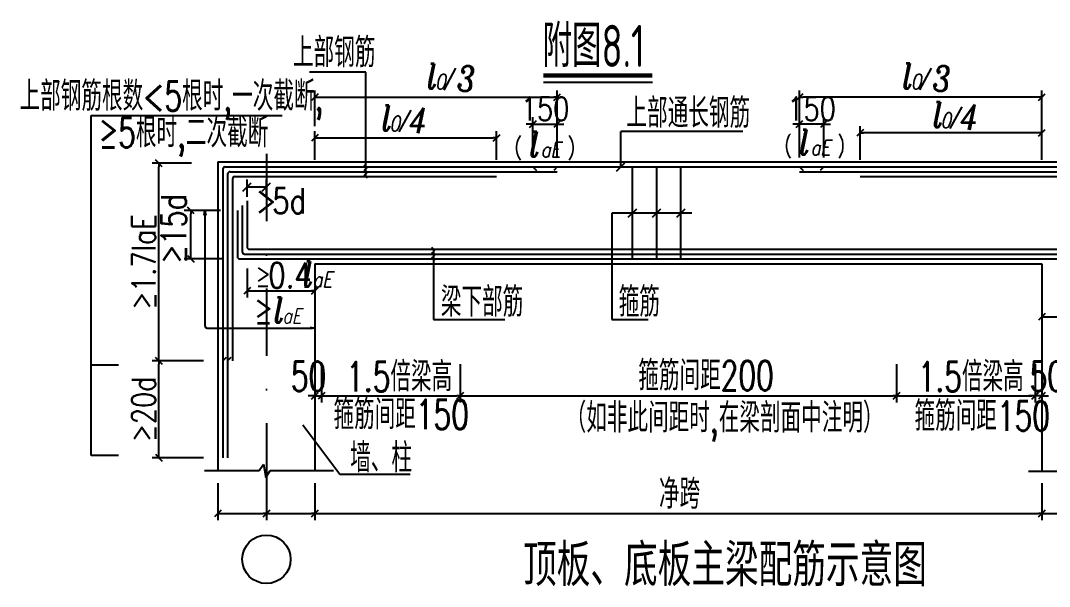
# Model space of a CAD drawing. Header units: millimetres. Extents: x -897614 to 191467, y -439928 to 101803.
# Drawn here: x -78216 to -62932, y 73849 to 82253 of the extents above; entities that cross this region are included whole.
import ezdxf

# ---------------------------------------------------------------- set-up
doc = ezdxf.new("R2010")
doc.units = ezdxf.units.MM
doc.header["$LTSCALE"] = 1000
doc.linetypes.add('DASHDOTX2', pattern=[2, 1, -0.5, 0, -0.5])
for name, color, linetype in [('05CON', 3, 'Continuous'), ('3', 3, 'Continuous'), ('DET1', 3, 'DASHDOTX2'), ('DIM', 3, 'Continuous'), ('GJ', 1, 'Continuous'), ('引线', 3, 'Continuous')]:
    doc.layers.add(name, color=color, linetype=linetype)
doc.styles.add('HZTXT', font='simplex.shx', dxfattribs={"width": 0.8, "bigfont": 'hztxt.shx'})
doc.styles.add('rom', font='italic.shx', dxfattribs={"width": 0.8, "bigfont": 'hztxt.shx'})
doc.styles.add('TSSD_Rein', font='tssdeng.shx', dxfattribs={"width": 0.75, "bigfont": 'hztxt.shx'})
doc.dimstyles.new('D50', dxfattribs={"dimscale": 0, "dimtxt": 250, "dimasz": 50, "dimexe": 100, "dimexo": 5, "dimgap": 50, "dimtad": 1, "dimdec": 4, "dimlfac": 0.1, "dimrnd": 1, "dimdsep": 46, "dimtxsty": 'HZTXT', "dimblk1": 'ZZ', "dimblk2": 'ZZ', "dimsah": 1, "dimcen": 1, "dimclrd": 3, "dimclrt": 256, "dimadec": 0, "dimazin": 0, "dimtfac": 0.00072, "dimtdec": 4, "dimtix": 1, "dimtmove": 2, "dimatfit": 3, "dimldrblk": 'ZZ', "dimfxl": 0, "dimtolj": 1, "dimarcsym": 0})

# ---------------------------------------------------------------- blocks, each defined once
blk = doc.blocks.new('Z')
at = {"layer": 'DIM', "color": 81, "linetype": 'Continuous'}
blk.add_line((-1, -1), (1, 1), dxfattribs=at)
blk = doc.blocks.new('ZZ')
blk.add_line((0, 0), (-1, 0))
at = {"layer": 'DIM'}
blk.add_blockref('Z', (0, 0), dxfattribs=at)
blk = doc.blocks.new('*D1748')
at = {"color": 0, "linetype": 'ByBlock', "lineweight": -2, "transparency": 16777216}
for p, q in [((-73844, 75383), (-73844, 74831)), ((-63044, 75383), (-63044, 74831))]:
    blk.add_line(p, q, dxfattribs=at)
at = {"color": 3, "linetype": 'ByBlock', "lineweight": -2, "transparency": 16777216}
blk.add_line((-73794, 74931), (-63094, 74931), dxfattribs=at)
at = {"layer": 'Defpoints', "color": 0, "linetype": 'ByBlock', "transparency": 16777216}
for p in [(-73844, 75388), (-63044, 75388), (-63044, 74931)]:
    blk.add_point(p, dxfattribs=at)
at = {"color": 3, "linetype": 'ByBlock', "lineweight": -2, "transparency": 16777216, "xscale": 50, "yscale": 50, "zscale": 50, "rotation": 180}
blk.add_blockref('ZZ', (-73844, 74931), dxfattribs=at)
at = {"color": 3, "linetype": 'ByBlock', "lineweight": -2, "transparency": 16777216, "xscale": 50, "yscale": 50, "zscale": 50}
blk.add_blockref('ZZ', (-63044, 74931), dxfattribs=at)
blk = doc.blocks.new('*D1749')
at = {"layer": 'Defpoints', "color": 0, "transparency": 16777216}
for p in [(-75284, 75388), (-74564, 75388), (-74564, 74931)]:
    blk.add_point(p, dxfattribs=at)
at = {"layer": 'DIM', "color": 0, "lineweight": -2, "transparency": 16777216}
for p, q in [((-75284, 75383), (-75284, 74831)), ((-74564, 75383), (-74564, 74831))]:
    blk.add_line(p, q, dxfattribs=at)
at = {"layer": 'DIM', "color": 3, "lineweight": -2, "transparency": 16777216}
blk.add_line((-75234, 74931), (-74614, 74931), dxfattribs=at)
at = {"layer": 'DIM', "color": 3, "lineweight": -2, "transparency": 16777216, "xscale": 50, "yscale": 50, "zscale": 50, "rotation": 180}
blk.add_blockref('ZZ', (-75284, 74931), dxfattribs=at)
at = {"layer": 'DIM', "color": 3, "lineweight": -2, "transparency": 16777216, "xscale": 50, "yscale": 50, "zscale": 50}
blk.add_blockref('ZZ', (-74564, 74931), dxfattribs=at)
blk = doc.blocks.new('*D1750')
at = {"layer": 'Defpoints', "color": 0, "transparency": 16777216}
for p in [(-74564, 75388), (-73844, 75388), (-73844, 74931)]:
    blk.add_point(p, dxfattribs=at)
at = {"layer": 'DIM', "color": 0, "lineweight": -2, "transparency": 16777216}
for p, q in [((-74564, 75383), (-74564, 74831)), ((-73844, 75383), (-73844, 74831))]:
    blk.add_line(p, q, dxfattribs=at)
at = {"layer": 'DIM', "color": 3, "lineweight": -2, "transparency": 16777216}
blk.add_line((-74514, 74931), (-73894, 74931), dxfattribs=at)
at = {"layer": 'DIM', "color": 3, "lineweight": -2, "transparency": 16777216, "xscale": 50, "yscale": 50, "zscale": 50, "rotation": 180}
blk.add_blockref('ZZ', (-74564, 74931), dxfattribs=at)
at = {"layer": 'DIM', "color": 3, "lineweight": -2, "transparency": 16777216, "xscale": 50, "yscale": 50, "zscale": 50}
blk.add_blockref('ZZ', (-73844, 74931), dxfattribs=at)
blk = doc.blocks.new('*D1752')
at = {"color": 0, "linetype": 'ByBlock', "lineweight": -2, "transparency": 16777216}
for p, q in [((-63044, 75383), (-63044, 74831)), ((-62324, 75383), (-62324, 74831))]:
    blk.add_line(p, q, dxfattribs=at)
at = {"color": 3, "linetype": 'ByBlock', "lineweight": -2, "transparency": 16777216}
blk.add_line((-62994, 74931), (-62374, 74931), dxfattribs=at)
at = {"layer": 'Defpoints', "color": 0, "linetype": 'ByBlock', "transparency": 16777216}
for p in [(-63044, 75388), (-62324, 75388), (-62324, 74931)]:
    blk.add_point(p, dxfattribs=at)
at = {"color": 3, "linetype": 'ByBlock', "lineweight": -2, "transparency": 16777216, "xscale": 50, "yscale": 50, "zscale": 50, "rotation": 180}
blk.add_blockref('ZZ', (-63044, 74931), dxfattribs=at)
at = {"color": 3, "linetype": 'ByBlock', "lineweight": -2, "transparency": 16777216, "xscale": 50, "yscale": 50, "zscale": 50}
blk.add_blockref('ZZ', (-62324, 74931), dxfattribs=at)
blk = doc.blocks.new('*D1753')
at = {"color": 0, "linetype": 'ByBlock', "lineweight": -2, "transparency": 16777216}
for p, q in [((-71684, 77150), (-71684, 76581)), ((-65204, 77150), (-65204, 76581))]:
    blk.add_line(p, q, dxfattribs=at)
at = {"color": 3, "linetype": 'ByBlock', "lineweight": -2, "transparency": 16777216}
blk.add_line((-71634, 76681), (-65254, 76681), dxfattribs=at)
at = {"layer": 'Defpoints', "color": 0, "linetype": 'ByBlock', "transparency": 16777216}
for p in [(-71684, 77155), (-65204, 77155), (-65204, 76681)]:
    blk.add_point(p, dxfattribs=at)
at = {"color": 3, "linetype": 'ByBlock', "lineweight": -2, "transparency": 16777216, "xscale": 50, "yscale": 50, "zscale": 50, "rotation": 180}
blk.add_blockref('ZZ', (-71684, 76681), dxfattribs=at)
at = {"color": 3, "linetype": 'ByBlock', "lineweight": -2, "transparency": 16777216, "xscale": 50, "yscale": 50, "zscale": 50}
blk.add_blockref('ZZ', (-65204, 76681), dxfattribs=at)
blk = doc.blocks.new('*D1754')
at = {"layer": 'Defpoints', "color": 0, "transparency": 16777216}
for p in [(-71144, 80513), (-73844, 80178), (-71144, 80178)]:
    blk.add_point(p, dxfattribs=at)
at = {"layer": 'DIM', "color": 0, "lineweight": -2, "transparency": 16777216}
for p, q in [((-73844, 80183), (-73844, 80613)), ((-71144, 80183), (-71144, 80613))]:
    blk.add_line(p, q, dxfattribs=at)
at = {"layer": 'DIM', "color": 3, "lineweight": -2, "transparency": 16777216}
blk.add_line((-73794, 80513), (-71194, 80513), dxfattribs=at)
at = {"layer": 'DIM', "color": 3, "lineweight": -2, "transparency": 16777216, "xscale": 50, "yscale": 50, "zscale": 50, "rotation": 180}
blk.add_blockref('ZZ', (-73844, 80513), dxfattribs=at)
at = {"layer": 'DIM', "color": 3, "lineweight": -2, "transparency": 16777216, "xscale": 50, "yscale": 50, "zscale": 50}
blk.add_blockref('ZZ', (-71144, 80513), dxfattribs=at)
blk = doc.blocks.new('*D1755')
at = {"layer": 'Defpoints', "color": 0, "transparency": 16777216}
for p in [(-70244, 81116), (-73844, 80679), (-70244, 80679)]:
    blk.add_point(p, dxfattribs=at)
at = {"layer": 'DIM', "color": 0, "lineweight": -2, "transparency": 16777216}
for p, q in [((-73844, 80684), (-73844, 81216)), ((-70244, 80684), (-70244, 81216))]:
    blk.add_line(p, q, dxfattribs=at)
at = {"layer": 'DIM', "color": 3, "lineweight": -2, "transparency": 16777216}
blk.add_line((-73794, 81116), (-70294, 81116), dxfattribs=at)
at = {"layer": 'DIM', "color": 3, "lineweight": -2, "transparency": 16777216, "xscale": 50, "yscale": 50, "zscale": 50, "rotation": 180}
blk.add_blockref('ZZ', (-73844, 81116), dxfattribs=at)
at = {"layer": 'DIM', "color": 3, "lineweight": -2, "transparency": 16777216, "xscale": 50, "yscale": 50, "zscale": 50}
blk.add_blockref('ZZ', (-70244, 81116), dxfattribs=at)
blk = doc.blocks.new('*D1756')
at = {"layer": 'Defpoints', "color": 0, "transparency": 16777216}
for p in [(-76163, 80133), (-75670, 80133), (-75492, 77201)]:
    blk.add_point(p, dxfattribs=at)
at = {"layer": 'DIM', "color": 0, "lineweight": -2, "transparency": 16777216}
for p, q in [((-75675, 80133), (-76263, 80133)), ((-75497, 77201), (-76263, 77201))]:
    blk.add_line(p, q, dxfattribs=at)
at = {"layer": 'DIM', "color": 3, "lineweight": -2, "transparency": 16777216}
blk.add_line((-76163, 77251), (-76163, 80083), dxfattribs=at)
at = {"layer": 'DIM', "color": 3, "lineweight": -2, "transparency": 16777216, "xscale": 50, "yscale": 50, "zscale": 50}
for p, rotation in [((-76163, 80133), 90), ((-76163, 77201), 270)]:
    blk.add_blockref('ZZ', p, dxfattribs=dict(at, rotation=rotation))
at = {"layer": 'DIM', "transparency": 16777216, "insert": (-76388, 78667), "char_height": 350, "attachment_point": 5, "rotation": 90, "style": 'HZTXT'}
blk.add_mtext('\\A1;≥1.7laE', dxfattribs=at)
blk = doc.blocks.new('*D1757')
at = {"layer": 'Defpoints', "color": 0, "transparency": 16777216}
for p in [(-76163, 77201), (-75670, 77201), (-75492, 75761)]:
    blk.add_point(p, dxfattribs=at)
at = {"layer": 'DIM', "color": 0, "lineweight": -2, "transparency": 16777216}
for p, q in [((-75675, 77201), (-76263, 77201)), ((-75497, 75761), (-76263, 75761))]:
    blk.add_line(p, q, dxfattribs=at)
at = {"layer": 'DIM', "color": 3, "lineweight": -2, "transparency": 16777216}
blk.add_line((-76163, 75811), (-76163, 77151), dxfattribs=at)
at = {"layer": 'DIM', "color": 3, "lineweight": -2, "transparency": 16777216, "xscale": 50, "yscale": 50, "zscale": 50}
for p, rotation in [((-76163, 77201), 90), ((-76163, 75761), 270)]:
    blk.add_blockref('ZZ', p, dxfattribs=dict(at, rotation=rotation))
at = {"layer": 'DIM', "transparency": 16777216, "insert": (-76388, 76481), "char_height": 350, "attachment_point": 5, "rotation": 90, "style": 'HZTXT'}
blk.add_mtext('\\A1;≥20d', dxfattribs=at)
blk = doc.blocks.new('*D1758')
at = {"color": 0, "linetype": 'ByBlock', "lineweight": -2, "transparency": 16777216}
for p, q in [((-73844, 77150), (-73844, 76581)), ((-73744, 77150), (-73744, 76581))]:
    blk.add_line(p, q, dxfattribs=at)
at = {"color": 3, "linetype": 'ByBlock', "lineweight": -2, "transparency": 16777216}
for p, q in [((-73894, 76681), (-73944, 76681)), ((-73844, 76681), (-73744, 76681)), ((-73694, 76681), (-73644, 76681))]:
    blk.add_line(p, q, dxfattribs=at)
at = {"layer": 'Defpoints', "color": 0, "linetype": 'ByBlock', "transparency": 16777216}
for p in [(-73844, 77155), (-73744, 77155), (-73744, 76681)]:
    blk.add_point(p, dxfattribs=at)
at = {"color": 3, "linetype": 'ByBlock', "lineweight": -2, "transparency": 16777216, "xscale": 50, "yscale": 50, "zscale": 50}
blk.add_blockref('ZZ', (-73844, 76681), dxfattribs=at)
at = {"color": 3, "linetype": 'ByBlock', "lineweight": -2, "transparency": 16777216, "xscale": 50, "yscale": 50, "zscale": 50, "rotation": 180}
blk.add_blockref('ZZ', (-73744, 76681), dxfattribs=at)
blk = doc.blocks.new('*D1759')
at = {"color": 0, "linetype": 'ByBlock', "lineweight": -2, "transparency": 16777216}
for p, q in [((-73744, 77150), (-73744, 76581)), ((-71684, 77150), (-71684, 76581))]:
    blk.add_line(p, q, dxfattribs=at)
at = {"color": 3, "linetype": 'ByBlock', "lineweight": -2, "transparency": 16777216}
blk.add_line((-73694, 76681), (-71734, 76681), dxfattribs=at)
at = {"layer": 'Defpoints', "color": 0, "linetype": 'ByBlock', "transparency": 16777216}
for p in [(-73744, 77155), (-71684, 77155), (-71684, 76681)]:
    blk.add_point(p, dxfattribs=at)
at = {"color": 3, "linetype": 'ByBlock', "lineweight": -2, "transparency": 16777216, "xscale": 50, "yscale": 50, "zscale": 50, "rotation": 180}
blk.add_blockref('ZZ', (-73744, 76681), dxfattribs=at)
at = {"color": 3, "linetype": 'ByBlock', "lineweight": -2, "transparency": 16777216, "xscale": 50, "yscale": 50, "zscale": 50}
blk.add_blockref('ZZ', (-71684, 76681), dxfattribs=at)
blk = doc.blocks.new('_OPEN')
at = {"color": 0, "linetype": 'ByBlock'}
for p, q in [((-1, 0.17), (0, 0)), ((0, 0), (-1, -0.17)), ((0, 0), (-1, 0))]:
    blk.add_line(p, q, dxfattribs=at)
blk = doc.blocks.new('*D1760')
at = {"layer": 'Defpoints', "color": 0, "transparency": 16777216}
for p in [(-75687, 79433), (-75240, 79433), (-75204, 78713)]:
    blk.add_point(p, dxfattribs=at)
at = {"layer": 'DIM', "color": 0, "lineweight": -2, "transparency": 16777216}
for p, q in [((-75245, 79433), (-75787, 79433)), ((-75209, 78713), (-75787, 78713))]:
    blk.add_line(p, q, dxfattribs=at)
at = {"layer": 'DIM', "color": 3, "lineweight": -2, "transparency": 16777216}
blk.add_line((-75687, 78763), (-75687, 79383), dxfattribs=at)
at = {"layer": 'DIM', "color": 3, "lineweight": -2, "transparency": 16777216, "xscale": 50, "yscale": 50, "zscale": 50}
for p, rotation in [((-75687, 79433), 90), ((-75687, 78713), 270)]:
    blk.add_blockref('ZZ', p, dxfattribs=dict(at, rotation=rotation))
blk = doc.blocks.new('*D1761')
at = {"layer": 'Defpoints', "color": 0, "transparency": 16777216}
for p in [(-65744, 80584), (-65744, 80178), (-63044, 80178)]:
    blk.add_point(p, dxfattribs=at)
at = {"layer": 'DIM', "color": 0, "lineweight": -2, "transparency": 16777216}
for p, q in [((-65744, 80183), (-65744, 80684)), ((-63044, 80183), (-63044, 80684))]:
    blk.add_line(p, q, dxfattribs=at)
at = {"layer": 'DIM', "color": 3, "lineweight": -2, "transparency": 16777216}
blk.add_line((-63094, 80584), (-65694, 80584), dxfattribs=at)
at = {"layer": 'DIM', "color": 3, "lineweight": -2, "transparency": 16777216, "xscale": 50, "yscale": 50, "zscale": 50, "rotation": 180}
blk.add_blockref('ZZ', (-65744, 80584), dxfattribs=at)
at = {"layer": 'DIM', "color": 3, "lineweight": -2, "transparency": 16777216, "xscale": 50, "yscale": 50, "zscale": 50}
blk.add_blockref('ZZ', (-63044, 80584), dxfattribs=at)
blk = doc.blocks.new('*D1763')
at = {"layer": 'Defpoints', "color": 0, "transparency": 16777216}
for p in [(-70244, 80717), (-70604, 80214), (-70244, 80214)]:
    blk.add_point(p, dxfattribs=at)
at = {"layer": 'DIM', "color": 3, "lineweight": -2, "transparency": 16777216}
for p, q in [((-70654, 80717), (-70704, 80717)), ((-70604, 80717), (-70244, 80717)), ((-70194, 80717), (-70144, 80717))]:
    blk.add_line(p, q, dxfattribs=at)
at = {"layer": 'DIM', "color": 0, "lineweight": -2, "transparency": 16777216}
for p, q in [((-70604, 80219), (-70604, 80817)), ((-70244, 80219), (-70244, 80817))]:
    blk.add_line(p, q, dxfattribs=at)
at = {"layer": 'DIM', "color": 3, "lineweight": -2, "transparency": 16777216, "xscale": 50, "yscale": 50, "zscale": 50}
blk.add_blockref('ZZ', (-70604, 80717), dxfattribs=at)
at = {"layer": 'DIM', "color": 3, "lineweight": -2, "transparency": 16777216, "xscale": 50, "yscale": 50, "zscale": 50, "rotation": 180}
blk.add_blockref('ZZ', (-70244, 80717), dxfattribs=at)
at = {"layer": 'DIM', "transparency": 16777216, "insert": (-70424, 80942), "char_height": 350, "attachment_point": 5, "style": 'HZTXT'}
blk.add_mtext('\\A1;150', dxfattribs=at)
blk = doc.blocks.new('*D1765')
at = {"layer": 'Defpoints', "color": 0, "transparency": 16777216}
for p in [(-66644, 80717), (-66644, 80214), (-66284, 80214)]:
    blk.add_point(p, dxfattribs=at)
at = {"layer": 'DIM', "color": 3, "lineweight": -2, "transparency": 16777216}
for p, q in [((-66694, 80717), (-66744, 80717)), ((-66284, 80717), (-66644, 80717)), ((-66234, 80717), (-66184, 80717))]:
    blk.add_line(p, q, dxfattribs=at)
at = {"layer": 'DIM', "color": 0, "lineweight": -2, "transparency": 16777216}
for p, q in [((-66644, 80219), (-66644, 80817)), ((-66284, 80219), (-66284, 80817))]:
    blk.add_line(p, q, dxfattribs=at)
at = {"layer": 'DIM', "color": 3, "lineweight": -2, "transparency": 16777216, "xscale": 50, "yscale": 50, "zscale": 50}
blk.add_blockref('ZZ', (-66644, 80717), dxfattribs=at)
at = {"layer": 'DIM', "color": 3, "lineweight": -2, "transparency": 16777216, "xscale": 50, "yscale": 50, "zscale": 50, "rotation": 180}
blk.add_blockref('ZZ', (-66284, 80717), dxfattribs=at)
at = {"layer": 'DIM', "transparency": 16777216, "insert": (-66464, 80942), "char_height": 350, "attachment_point": 5, "style": 'HZTXT'}
blk.add_mtext('\\A1;150', dxfattribs=at)
blk = doc.blocks.new('*D1767')
at = {"layer": 'Defpoints', "color": 0, "transparency": 16777216}
for p in [(-63044, 78151), (-61964, 78223), (-61964, 77854)]:
    blk.add_point(p, dxfattribs=at)
at = {"layer": 'DIM', "color": 0, "lineweight": -2, "transparency": 16777216}
for p, q in [((-63044, 78146), (-63044, 77754)), ((-61964, 78218), (-61964, 77754))]:
    blk.add_line(p, q, dxfattribs=at)
at = {"layer": 'DIM', "color": 3, "lineweight": -2, "transparency": 16777216}
blk.add_line((-62994, 77854), (-62014, 77854), dxfattribs=at)
at = {"layer": 'DIM', "color": 3, "lineweight": -2, "transparency": 16777216, "xscale": 50, "yscale": 50, "zscale": 50, "rotation": 180}
blk.add_blockref('ZZ', (-63044, 77854), dxfattribs=at)
at = {"layer": 'DIM', "color": 3, "lineweight": -2, "transparency": 16777216, "xscale": 50, "yscale": 50, "zscale": 50}
blk.add_blockref('ZZ', (-61964, 77854), dxfattribs=at)
blk = doc.blocks.new('*D1769')
at = {"color": 0, "linetype": 'ByBlock', "lineweight": -2, "transparency": 16777216}
for p, q in [((-63144, 77150), (-63144, 76581)), ((-63044, 77150), (-63044, 76581))]:
    blk.add_line(p, q, dxfattribs=at)
at = {"color": 3, "linetype": 'ByBlock', "lineweight": -2, "transparency": 16777216}
for p, q in [((-63194, 76681), (-63244, 76681)), ((-63044, 76681), (-63144, 76681)), ((-62994, 76681), (-62944, 76681))]:
    blk.add_line(p, q, dxfattribs=at)
at = {"layer": 'Defpoints', "color": 0, "linetype": 'ByBlock', "transparency": 16777216}
for p in [(-63144, 77155), (-63044, 77155), (-63144, 76681)]:
    blk.add_point(p, dxfattribs=at)
at = {"color": 3, "linetype": 'ByBlock', "lineweight": -2, "transparency": 16777216, "xscale": 50, "yscale": 50, "zscale": 50}
blk.add_blockref('ZZ', (-63144, 76681), dxfattribs=at)
at = {"color": 3, "linetype": 'ByBlock', "lineweight": -2, "transparency": 16777216, "xscale": 50, "yscale": 50, "zscale": 50, "rotation": 180}
blk.add_blockref('ZZ', (-63044, 76681), dxfattribs=at)
blk = doc.blocks.new('*D1770')
at = {"color": 0, "linetype": 'ByBlock', "lineweight": -2, "transparency": 16777216}
for p, q in [((-65204, 77150), (-65204, 76581)), ((-63144, 77150), (-63144, 76581))]:
    blk.add_line(p, q, dxfattribs=at)
at = {"color": 3, "linetype": 'ByBlock', "lineweight": -2, "transparency": 16777216}
blk.add_line((-65154, 76681), (-63194, 76681), dxfattribs=at)
at = {"layer": 'Defpoints', "color": 0, "linetype": 'ByBlock', "transparency": 16777216}
for p in [(-65204, 77155), (-63144, 77155), (-63144, 76681)]:
    blk.add_point(p, dxfattribs=at)
at = {"color": 3, "linetype": 'ByBlock', "lineweight": -2, "transparency": 16777216, "xscale": 50, "yscale": 50, "zscale": 50, "rotation": 180}
blk.add_blockref('ZZ', (-65204, 76681), dxfattribs=at)
at = {"color": 3, "linetype": 'ByBlock', "lineweight": -2, "transparency": 16777216, "xscale": 50, "yscale": 50, "zscale": 50}
blk.add_blockref('ZZ', (-63144, 76681), dxfattribs=at)
blk = doc.blocks.new('*D1774')
at = {"layer": 'Defpoints', "color": 0, "transparency": 16777216}
for p in [(-66644, 81116), (-66644, 80679), (-63044, 80679)]:
    blk.add_point(p, dxfattribs=at)
at = {"layer": 'DIM', "color": 0, "lineweight": -2, "transparency": 16777216}
for p, q in [((-66644, 80684), (-66644, 81216)), ((-63044, 80684), (-63044, 81216))]:
    blk.add_line(p, q, dxfattribs=at)
at = {"layer": 'DIM', "color": 3, "lineweight": -2, "transparency": 16777216}
blk.add_line((-63094, 81116), (-66594, 81116), dxfattribs=at)
at = {"layer": 'DIM', "color": 3, "lineweight": -2, "transparency": 16777216, "xscale": 50, "yscale": 50, "zscale": 50, "rotation": 180}
blk.add_blockref('ZZ', (-66644, 81116), dxfattribs=at)
at = {"layer": 'DIM', "color": 3, "lineweight": -2, "transparency": 16777216, "xscale": 50, "yscale": 50, "zscale": 50}
blk.add_blockref('ZZ', (-63044, 81116), dxfattribs=at)
blk = doc.blocks.new('*D1776')
at = {"layer": 'Defpoints', "color": 0, "transparency": 16777216}
for p in [(-74852, 78575), (-73844, 78575), (-73844, 78241)]:
    blk.add_point(p, dxfattribs=at)
at = {"layer": 'DIM', "color": 0, "lineweight": -2, "transparency": 16777216}
for p, q in [((-74852, 78570), (-74852, 78141)), ((-73844, 78570), (-73844, 78141))]:
    blk.add_line(p, q, dxfattribs=at)
at = {"layer": 'DIM', "color": 3, "lineweight": -2, "transparency": 16777216}
blk.add_line((-74802, 78241), (-73894, 78241), dxfattribs=at)
at = {"layer": 'DIM', "color": 3, "lineweight": -2, "transparency": 16777216, "xscale": 50, "yscale": 50, "zscale": 50, "rotation": 180}
blk.add_blockref('ZZ', (-74852, 78241), dxfattribs=at)
at = {"layer": 'DIM', "color": 3, "lineweight": -2, "transparency": 16777216, "xscale": 50, "yscale": 50, "zscale": 50}
blk.add_blockref('ZZ', (-73844, 78241), dxfattribs=at)
at = {"layer": 'DIM', "color": 7, "transparency": 16777216, "insert": (-74617, 78460), "char_height": 300, "attachment_point": 5, "style": 'HZTXT'}
blk.add_mtext('\\A1;≥', dxfattribs=at)

msp = doc.modelspace()

# ---------------------------------------------------------------- linework, layer by layer
at = {"color": 4, "linetype": 'ByBlock'}
for p, q in [((-74563.94729, 79636.00555), (-74563.94729, 79891.76079)), ((-75521.61826, 79432.86563), (-75604.1875, 79432.86563)), ((-75521.61826, 79432.86563), (-75586.29723, 79432.86563))]:
    msp.add_line(p, q, dxfattribs=at)
at = {"color": 3, "linetype": 'ByBlock'}
for p, q in [((-74852.66729, 79783.76079), (-74853.38729, 79783.76079)), ((-74563.22729, 79783.76079), (-74562.50729, 79783.76079)), ((-75478.29723, 79360.86563), (-75478.29723, 77721.36498)), ((-74851.22729, 78241.47108), (-73844.66729, 78241.47108)), ((-75442.29723, 77685.36498), (-73915.94729, 77685.36498))]:
    msp.add_line(p, q, dxfattribs=at)
msp.add_arc((-75442.29723, 77721.36498), 36, 180, 270, dxfattribs=at)
at = {"layer": '05CON'}
for p, q in [((-74021.79084, 76249.41521), (-73474.93933, 75516.56559)), ((-73474.93933, 75516.56559), (-72426.24613, 75516.56559))]:
    msp.add_line(p, q, dxfattribs=at)
at = {"layer": '3'}
for p, q in [((-75283.94729, 80152.86563), (-75283.94729, 75572.22707)), ((-75283.94729, 80152.86563), (-55876.19538, 80152.86563)), ((-73843.94729, 78640.86563), (-73843.94729, 75572.22707)), ((-73843.94729, 78640.86563), (-63043.94729, 78640.86563)), ((-74672.53417, 75572.22707), (-74608.39018, 75666.83366)), ((-74608.39018, 75666.83366), (-74575.08435, 75467.17074)), ((-75483.78372, 75572.22707), (-74672.53417, 75572.22707)), ((-74575.08435, 75467.17074), (-74507.48941, 75572.22707)), ((-74507.48941, 75572.22707), (-73568.49408, 75572.22707)), ((-63243.78372, 75561.37668), (-62432.53417, 75561.37668))]:
    msp.add_line(p, q, dxfattribs=at)
at = {"layer": 'Defpoints', "color": 0, "linetype": 'ByBlock'}
for p in [(-74563.94729, 79783.76079), (-74851.94729, 79505.36469), (-74563.94729, 79505.36469), (-75449.61826, 79432.86563)]:
    msp.add_point(p, dxfattribs=at)
at = {"layer": 'DET1', "color": 221}
msp.add_line((-74563.94729, 80272.7347), (-74563.94729, 74611.88168), dxfattribs=at)
at = {"layer": 'DIM'}
for p, q in [((-73087.94729, 81486.62483), (-73926.2984, 81486.62483)), ((-73087.94729, 79936.86563), (-73087.94729, 81486.62483)), ((-77169.09868, 75791.32549), (-77169.09868, 80842.71455)), ((-77169.09868, 80842.71455), (-74329.16745, 80842.71455)), ((-67485.73212, 80603.95388), (-69298.31876, 80603.95388)), ((-69298.31876, 80080.86563), (-69298.31876, 80603.95388)), ((-73062.49145, 80055.40978), (-73113.40314, 80106.32147)), ((-73062.49145, 79983.40978), (-73113.40314, 80034.32147)), ((-73062.49145, 79911.40978), (-73113.40314, 79962.32147)), ((-74851.94729, 79636.00555), (-74851.94729, 79891.76079)), ((-74851.94729, 79783.76079), (-74563.94729, 79783.76079)), ((-69432.40217, 79390.48616), (-69432.40217, 77815.63866)), ((-68241.85525, 79390.48616), (-69432.40217, 79390.48616)), ((-72056.33308, 78831.40978), (-72107.24477, 78882.32147)), ((-72056.33308, 78759.40978), (-72107.24477, 78810.32147)), ((-72056.33308, 78687.40978), (-72107.24477, 78738.32147)), ((-72081.78892, 78856.86563), (-72081.78892, 77815.63866)), ((-63043.94729, 78640.86563), (-63043.94729, 75561.37668)), ((-72081.78892, 77815.63866), (-71023.89376, 77815.63866)), ((-69432.40217, 77815.63866), (-68894.98358, 77815.63866)), ((-76763.87627, 77134.20433), (-77169.09868, 77134.20433)), ((-76763.87627, 75791.32549), (-77169.09868, 75791.32549))]:
    msp.add_line(p, q, dxfattribs=at)
at = {"layer": 'DIM', "color": 7}
for p, q in [((-71754.2487, 81544.89922), (-71928.7219, 81221.15877)), ((-64689.36251, 81546.32307), (-64863.83571, 81222.58263)), ((-72421.21001, 80923.22148), (-72595.68321, 80599.48103)), ((-64234.5134, 80972.8684), (-64408.9866, 80649.12795)), ((-74644.03571, 79412.38998), (-74481.53314, 79548.74582))]:
    msp.add_line(p, q, dxfattribs=at)
at = {"layer": 'DIM', "color": 81, "linetype": 'Continuous'}
for p, q in [((-69242.19822, 80136.98616), (-69367.19822, 80011.98616)), ((-74795.82675, 79839.88132), (-74920.82675, 79714.88132)), ((-74506.38675, 79839.88132), (-74631.38675, 79714.88132)), ((-69068.07347, 79452.98616), (-69193.07347, 79327.98616)), ((-68708.07347, 79452.98616), (-68833.07347, 79327.98616)), ((-68348.07347, 79452.98616), (-68473.07347, 79327.98616))]:
    msp.add_line(p, q, dxfattribs=at)
at = {"layer": 'DIM'}
for points in [[(-75478.29723, 79360.86563, 23.76, 0, 0), (-75478.29723, 79432.86563, 0, 0, 0)], [(-73915.94729, 77685.36498, 23.76, 0, 0), (-73843.94729, 77685.36498, 0, 0, 0)]]:
    msp.add_lwpolyline(points, format="xyseb", dxfattribs=at)
msp.add_circle((-74563.94729, 74251.88168), 360, dxfattribs=at)
at = {"layer": 'GJ'}
for p, q in [((-75211.94729, 80044.86563), (-75211.94729, 75760.86563)), ((-75175.94729, 80080.86563), (-55876.19538, 80080.86563)), ((-75139.94729, 79972.86563), (-75139.94729, 75760.86563)), ((-75103.94729, 80008.86563), (-70243.94729, 80008.86563)), ((-70603.94729, 80080.86563), (-70551.3167, 80028.23504)), ((-70243.94729, 80080.86563), (-70296.57788, 80028.23504)), ((-69130.57347, 80080.86563), (-69130.57347, 78712.86563)), ((-68770.57347, 80080.86563), (-68770.57347, 78712.86563)), ((-68410.57347, 80080.86563), (-68410.57347, 78712.86563)), ((-66643.94729, 80080.86563), (-66591.3167, 80028.23504)), ((-66643.94729, 80008.86563), (-58003.94729, 80008.86563)), ((-66283.94729, 80080.86563), (-66336.57788, 80028.23504)), ((-75067.94729, 79900.86563), (-75067.94729, 77200.86563)), ((-75031.94729, 79936.86563), (-71143.94729, 79936.86563)), ((-65743.94729, 79936.86563), (-58903.94729, 79936.86563)), ((-74923.94729, 79504.86563), (-74923.94729, 78820.86563)), ((-74851.94729, 79576.86563), (-74851.94729, 78892.86563)), ((-74995.94729, 79432.86563), (-74995.94729, 78748.86563)), ((-74887.94729, 78784.86563), (-55882.35905, 78784.86563)), ((-74815.94729, 78856.86563), (-55882.35905, 78856.86563)), ((-74959.94729, 78712.86563), (-55882.35905, 78712.86563)), ((-75211.94729, 77200.86563), (-75159.3167, 77253.49622)), ((-75139.94729, 77200.86563), (-75087.3167, 77253.49622))]:
    msp.add_line(p, q, dxfattribs=at)
for centre, start, end in [((-75175.94729, 80044.86563), 90, 180), ((-75103.94729, 79972.86563), 90, 180), ((-75031.94729, 79900.86563), 90, 180), ((-74815.94729, 78892.86563), 180, 270), ((-74959.94729, 78748.86563), 180, 270), ((-74887.94729, 78820.86563), 180, 270)]:
    msp.add_arc(centre, 36, start, end, dxfattribs=at)
at = {"layer": '引线'}
msp.add_line((-70449.14417, 81338.92762), (-68830.72723, 81338.92762), dxfattribs=at)
at = {"layer": '引线', "const_width": 64}
msp.add_lwpolyline([(-70449.14417, 81439.72711), (-68830.72723, 81439.72711)], dxfattribs=at)

# ---------------------------------------------------------------- block references
at = {"color": 3, "linetype": 'ByBlock', "xscale": 72, "yscale": 72, "zscale": 71.99999999997097, "rotation": 90}
msp.add_blockref('_OPEN', (-75478.29723, 79432.86563), dxfattribs=at)
at = {"color": 3, "linetype": 'ByBlock', "xscale": 72.00000000011642, "yscale": 72, "zscale": 72.00000000011642}
msp.add_blockref('_OPEN', (-73843.94729, 77685.36498), dxfattribs=at)

# ---------------------------------------------------------------- texts
at = {"color": 0, "style": 'TSSD_Rein', "width": 0.7}
msp.add_text('附图8.1', height=625, dxfattribs=at).set_placement((-70461.9205, 81564.01331))
at = {"layer": 'DIM', "color": 7}
for s, height, style, width, p in [('上部钢筋', 437.5, 'HZTXT', 0.7, (-74170.23692, 81560.38196)), ('l', 375, 'rom', 0.8, (-72186.78969, 81242.08727)), ('3', 375, 'rom', 0.8, (-71730.70495, 81204.63624)), ('l', 375, 'rom', 0.8, (-65121.9035, 81243.51112)), ('3', 375, 'rom', 0.8, (-64665.81876, 81206.0601)), ('上部钢筋根数<5根时,一次截断,', 437.5, 'HZTXT', 0.7, (-78231.99768, 80913.37634)), ('0', 225, 'rom', 0.8, (-72056.35333, 81233.14921)), ('0', 225, 'rom', 0.8, (-64991.46714, 81234.57306)), ('上部通长钢筋', 437.5, 'HZTXT', 0.7, (-69215.7818, 80661.63968)), ('l', 375, 'rom', 0.8, (-64672.77379, 80670.05645)), ('l', 375, 'rom', 0.8, (-72859.4704, 80620.40953)), ('4', 375, 'rom', 0.8, (-72449.56442, 80582.9585)), ('0', 225, 'rom', 0.8, (-64548.05683, 80661.11839)), ('4', 375, 'rom', 0.8, (-64262.86781, 80632.60542)), ('≥5根时,二次截断', 437.5, 'HZTXT', 0.7, (-77055.19853, 80369.64898)), ('0', 225, 'rom', 0.8, (-72734.75344, 80611.47147)), ('l', 375, 'rom', 0.8, (-70664.52697, 80232.3083)), ('(', 237.6, 'HZTXT', 0.8, (-66869.95214, 80290.60558)), ('l', 375, 'rom', 0.8, (-66654.83387, 80261.72816)), (')', 237.6, 'HZTXT', 0.8, (-66081.09836, 80290.60558)), ('(', 237.6, 'HZTXT', 0.8, (-70879.64523, 80261.18572)), ('aE', 225, 'rom', 0.8, (-70488.08317, 80223.37024)), (')', 237.6, 'HZTXT', 0.8, (-70090.79145, 80261.18572)), ('aE', 225, 'rom', 0.8, (-66478.39008, 80252.7901)), ('>', 375, 'HZTXT', 0.8, (-74724.25764, 79397.81296)), ('5d', 375, 'HZTXT', 0.8, (-74478.0493, 79386.65852)), ('0.4', 375, 'HZTXT', 0.8, (-74535.19988, 78281.29462)), ('l', 375, 'rom', 0.8, (-74029.14921, 78304.09122)), ('aE', 225, 'rom', 0.8, (-73878.5913, 78295.15316)), ('梁下部筋', 437.5, 'HZTXT', 0.7, (-71972.68187, 77855.88825)), ('箍筋', 437.5, 'HZTXT', 0.7, (-69330.98624, 77855.88825)), ('l', 375, 'rom', 0.8, (-74461.65037, 77767.70073)), ('≥', 375, 'HZTXT', 0.8, (-74748.29, 77758.76334)), ('aE', 216, 'rom', 0.8, (-74325.2965, 77758.76267)), ('50', 437.5, 'HZTXT', 0.7, (-74200.82222, 76750.42076)), ('1.5倍梁高', 437.5, 'HZTXT', 0.7, (-73378.78413, 76745.27637)), ('箍筋间距200', 437.5, 'HZTXT', 0.7, (-69040.11259, 76760.9255)), ('1.5倍梁高', 437.5, 'HZTXT', 0.7, (-64888.7042, 76745.27637)), ('50', 437.5, 'HZTXT', 0.7, (-63225.4721, 76750.42076)), ('箍筋间距150', 437.5, 'HZTXT', 0.7, (-73568.49258, 76184.13466)), ('（如非此间距时,在梁剖面中注明）', 437.5, 'HZTXT', 0.7, (-70119.69526, 76134.48924)), ('箍筋间距150', 437.5, 'HZTXT', 0.7, (-64936.37472, 76161.56558)), ('墙、柱', 437.5, 'HZTXT', 0.7, (-73319.97352, 75541.25452)), ('净跨', 437.5, 'HZTXT', 0.7, (-68732.91206, 75003.58603))]:
    msp.add_text(s, height=height, dxfattribs=dict(at, style=style, width=width)).set_placement(p)
at = {"layer": 'DIM', "color": 7, "style": 'HZTXT', "width": 0.8}
msp.add_text('≥15d', height=375, rotation=90, dxfattribs=at).set_placement((-75754.69021, 78639.12151))
at = {"layer": 'DIM', "style": 'HZTXT', "width": 0.8}
msp.add_text('顶板、底板主梁配筋示意图', height=625, dxfattribs=at).set_placement((-70751.93878, 73852.46443))

# ---------------------------------------------------------------- dimensions: what is measured, and where the dimension line sits
at = {"color": 3, "linetype": 'ByBlock'}
for base, p1, p2, picture, middle in [((-73744.33905, 76680.90606), (-73843.94729, 77154.5409), (-73744.33905, 77154.5409), '*D1758', (-73794.14317, 76680.90606)), ((-71683.94729, 76680.90606), (-73744.33905, 77154.5409), (-71683.94729, 77154.5409), '*D1759', (-72714.14317, 76680.90606)), ((-65203.94729, 76680.90606), (-71683.94729, 77154.5409), (-65203.94729, 77154.5409), '*D1753', (-68443.94729, 76680.90606)), ((-63143.55553, 76680.90606), (-65203.94729, 77154.5409), (-63143.55553, 77154.5409), '*D1770', (-64173.75141, 76680.90606)), ((-63143.55553, 76680.90606), (-63043.94729, 77154.5409), (-63143.55553, 77154.5409), '*D1769', (-63093.75141, 76680.90606)), ((-63043.94729, 74931.27255), (-73843.94729, 75387.94871), (-63043.94729, 75387.94871), '*D1748', (-68443.94729, 74931.27255)), ((-62323.94729, 74931.38894), (-63043.94729, 75387.94871), (-62323.94729, 75387.94871), '*D1752', (-62683.94729, 74931.38894))]:
    dim = msp.add_linear_dim(base=base, p1=p1, p2=p2, text=' ', dimstyle='D50', override={"dimscale": 1}, dxfattribs=at)
    dim.commit()
    dim.dimension.update_dxf_attribs({"geometry": picture, "text_midpoint": middle})
at = {"layer": 'DIM'}
for base, p1, p2, text, override, picture, middle in [((-70243.94729, 81115.7202), (-73843.94729, 80678.54061), (-70243.94729, 80678.54061), ' ', {"dimscale": 1}, '*D1755', (-72043.94729, 81115.7202)), ((-70243.94729, 80717.27021), (-70603.94729, 80213.68229), (-70243.94729, 80213.68229), '150', {"dimscale": 1, "dimtxt": 350}, '*D1763', (-70423.94729, 80942.27021)), ((-66643.94729, 80717.27021), (-66283.94729, 80213.68229), (-66643.94729, 80213.68229), '150', {"dimscale": 1, "dimtxt": 350}, '*D1765', (-66463.94729, 80942.27021)), ((-66643.94729, 81115.7202), (-63043.94729, 80678.54061), (-66643.94729, 80678.54061), ' ', {"dimscale": 1}, '*D1774', (-64843.94729, 81115.7202)), ((-71143.94729, 80513.05799), (-73843.94729, 80177.59577), (-71143.94729, 80177.59577), ' ', {"dimscale": 1}, '*D1754', (-72493.94729, 80513.05799)), ((-65743.94729, 80583.84494), (-63043.94729, 80177.59577), (-65743.94729, 80177.59577), ' ', {"dimscale": 1}, '*D1761', (-64393.94729, 80583.84494)), ((-61963.94729, 77853.66037), (-63043.94729, 78151.06651), (-61963.94729, 78223.06651), ' ', {"dimscale": 1}, '*D1767', (-62503.94729, 77853.66037)), ((-74563.94729, 74931.27255), (-75283.94729, 75387.94871), (-74563.94729, 75387.94871), ' ', {"dimscale": 1, "dimtxt": 350}, '*D1749', (-74923.94729, 74931.27255)), ((-73843.94729, 74931.27255), (-74563.94729, 75387.94871), (-73843.94729, 75387.94871), ' ', {"dimscale": 1, "dimtxt": 350}, '*D1750', (-74203.94729, 74931.27255))]:
    dim = msp.add_linear_dim(base=base, p1=p1, p2=p2, text=text, dimstyle='D50', override=override, dxfattribs=at)
    dim.commit()
    dim.dimension.update_dxf_attribs({"geometry": picture, "text_midpoint": middle})
for base, p1, p2, text, override, picture, middle in [((-76162.51761, 80133.47551), (-75491.78858, 77200.86563), (-75669.61623, 80133.47551), '≥1.7laE', {"dimscale": 1, "dimtxt": 350}, '*D1756', (-76387.51761, 78667.17057)), ((-75686.7988, 79432.86563), (-75204.45573, 78712.86563), (-75240.45573, 79432.86563), ' ', {"dimscale": 1}, '*D1760', (-75686.7988, 79072.86563)), ((-76162.51761, 77200.86563), (-75491.78858, 75760.86563), (-75669.61623, 77200.86563), '≥20d', {"dimscale": 1, "dimtxt": 350}, '*D1757', (-76387.51761, 76480.86563))]:
    dim = msp.add_linear_dim(base=base, p1=p1, p2=p2, angle=90, text=text, dimstyle='D50', override=override, dxfattribs=at)
    dim.commit()
    dim.dimension.update_dxf_attribs({"geometry": picture, "text_midpoint": middle})
dim = msp.add_linear_dim(base=(-73843.94729, 78241.47108), p1=(-74851.94729, 78575.14314), p2=(-73843.94729, 78575.14314), text='≥', dimstyle='D50', override={"dimscale": 1, "dimtxt": 300, "dimclrt": 7}, dxfattribs=at)
dim.commit()
dim.dimension.update_dxf_attribs({"geometry": '*D1776', "text_midpoint": (-74616.68512, 78459.98798), "dimtype": 160})

doc.saveas('drawing.dxf')
